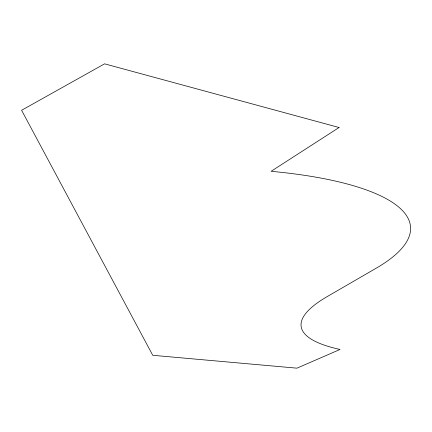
<?xml version="1.0" encoding="UTF-8"?>
<svg xmlns="http://www.w3.org/2000/svg" width="432" height="432" viewBox="0 0 432 432"><rect width="100%" height="100%" fill="white"/><g stroke="black" fill="none" stroke-linecap="round" stroke-linejoin="round"><path stroke-width="0.65" d="M339.071 127.51L271.102 171.299A293.576 78.856 -4.5 0 1 376.115 268.25L327.159 296.611A257.38 55.593 -7.9 0 0 340.033 349.456L296.951 368.167L152.75 355.298L21.6 110.279L104.587 63.833L339.071 127.51"/></g></svg>
